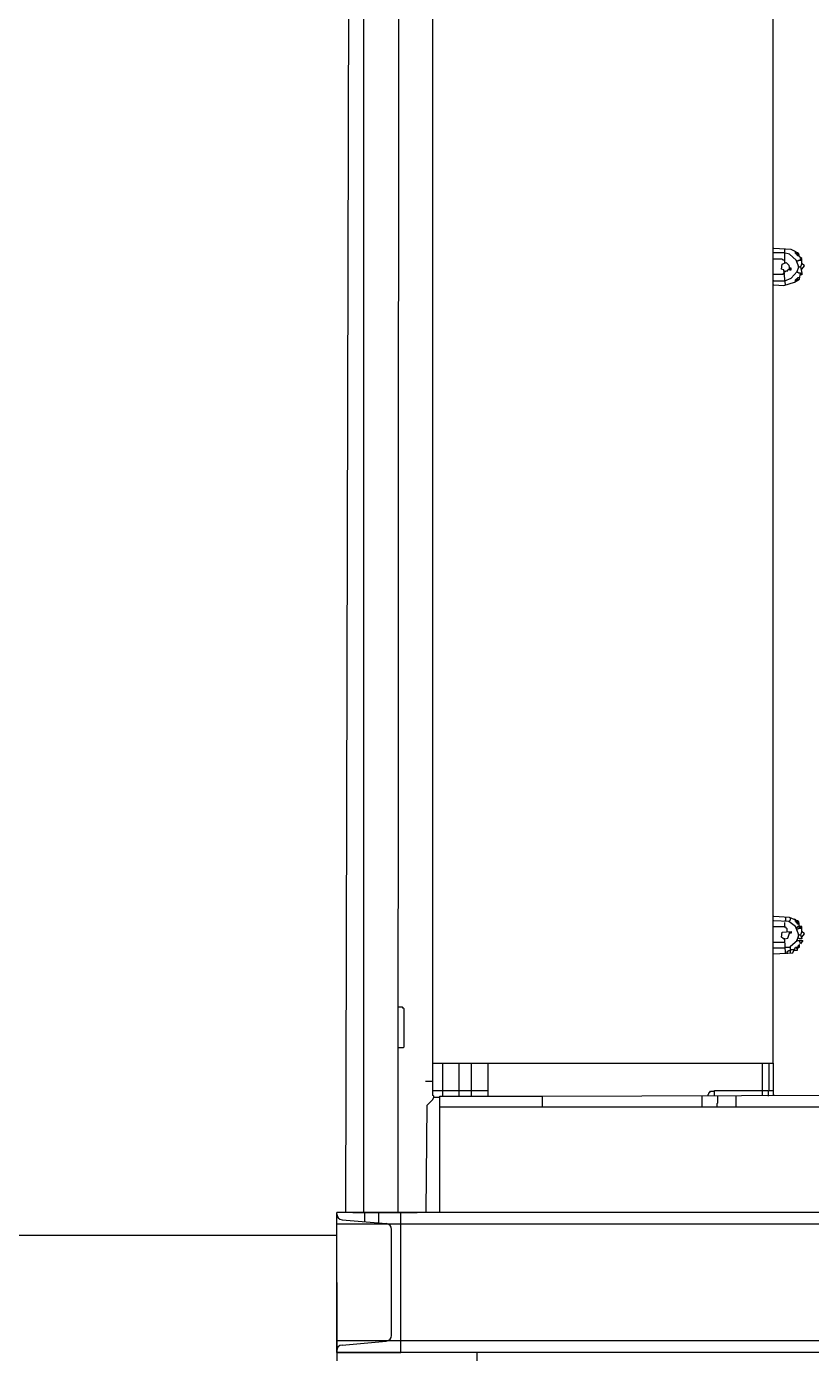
# Model space of a CAD drawing. Extents: x 3792242 to 5145247, y -1546315 to -1031918.
# Drawn here: x 3939837 to 3940509, y -1523115 to -1521977 of the extents above; entities that cross this region are included whole.
import ezdxf

# ---------------------------------------------------------------- set-up
doc = ezdxf.new("R2010")
doc.units = 0
doc.header["$MEASUREMENT"] = 0
doc.layers.add('POZEMOK', color=7, linetype='CONTINUOUS')
doc.layers.add('ZZ-chladenie', color=133, linetype='CONTINUOUS')

msp = doc.modelspace()

# ---------------------------------------------------------------- linework, layer by layer
at = {"layer": 'POZEMOK'}
msp.add_line((3940102.562, -1523013.5), (3936139, -1523013.5), dxfattribs=at)
at = {"layer": 'ZZ-chladenie'}
for p, q in [((3940125.699, -1522993.77), (3940125.699, -1521306.302)), ((3940110.308, -1522993.77), (3940114.403, -1521327.484)), ((3940155.354, -1522993.77), (3940156.059, -1521508.234)), ((3940185.008, -1522893.51), (3940185.008, -1521705.929)), ((3940476.608, -1522865.975), (3940476.608, -1521720.756)), ((3940492.141, -1522168.394), (3940477.314, -1522167.688)), ((3940485.787, -1522171.218), (3940477.314, -1522171.218)), ((3940490.729, -1522172.63), (3940485.787, -1522171.218)), ((3940486.493, -1522168.394), (3940486.493, -1522167.688)), ((3940486.493, -1522171.924), (3940486.493, -1522168.394)), ((3940486.493, -1522179.691), (3940486.493, -1522171.924)), ((3940498.496, -1522171.924), (3940492.141, -1522168.394)), ((3940495.671, -1522170.512), (3940494.965, -1522169.806)), ((3940495.671, -1522171.924), (3940495.671, -1522170.512)), ((3940496.378, -1522171.924), (3940495.671, -1522171.924)), ((3940496.378, -1522172.63), (3940496.378, -1522171.924)), ((3940497.083, -1522172.63), (3940496.378, -1522171.924)), ((3940497.79, -1522171.218), (3940497.083, -1522171.218)), ((3940497.79, -1522171.924), (3940497.79, -1522171.218)), ((3940498.496, -1522172.63), (3940497.79, -1522171.924)), ((3940499.202, -1522174.748), (3940498.496, -1522171.924)), ((3940484.375, -1522176.867), (3940476.608, -1522176.867)), ((3940483.668, -1522185.339), (3940484.375, -1522181.103)), ((3940485.08, -1522177.572), (3940484.375, -1522176.867)), ((3940484.375, -1522181.103), (3940487.905, -1522179.691)), ((3940486.493, -1522177.572), (3940485.08, -1522177.572)), ((3940487.905, -1522179.691), (3940490.023, -1522181.808)), ((3940490.023, -1522181.808), (3940490.729, -1522186.045)), ((3940496.378, -1522177.572), (3940490.729, -1522172.63)), ((3940497.083, -1522172.63), (3940496.378, -1522172.63)), ((3940498.496, -1522183.221), (3940496.378, -1522177.572)), ((3940497.083, -1522178.279), (3940496.378, -1522178.279)), ((3940497.083, -1522172.63), (3940497.79, -1522173.336)), ((3940497.083, -1522173.336), (3940497.083, -1522172.63)), ((3940497.79, -1522174.042), (3940497.083, -1522173.336)), ((3940497.083, -1522178.279), (3940497.79, -1522178.279)), ((3940497.083, -1522187.457), (3940498.496, -1522183.221)), ((3940497.79, -1522173.336), (3940498.496, -1522172.63)), ((3940497.79, -1522173.336), (3940498.496, -1522172.63)), ((3940499.202, -1522174.042), (3940497.79, -1522174.042)), ((3940497.79, -1522178.279), (3940498.496, -1522177.572)), ((3940498.496, -1522183.221), (3940497.79, -1522182.515)), ((3940498.496, -1522177.572), (3940500.614, -1522177.572)), ((3940498.496, -1522183.221), (3940499.908, -1522183.221)), ((3940501.32, -1522176.16), (3940499.202, -1522174.748)), ((3940499.908, -1522176.867), (3940499.908, -1522176.16)), ((3940500.614, -1522177.572), (3940499.908, -1522176.867)), ((3940501.32, -1522180.396), (3940499.908, -1522183.221)), ((3940499.908, -1522183.221), (3940501.32, -1522188.87)), ((3940501.32, -1522180.396), (3940501.32, -1522176.16)), ((3940501.32, -1522180.396), (3940502.026, -1522181.103)), ((3940503.438, -1522182.515), (3940501.32, -1522180.396)), ((3940501.32, -1522185.339), (3940503.438, -1522182.515)), ((3940476.608, -1522189.575), (3940485.08, -1522189.575)), ((3940485.787, -1522186.045), (3940483.668, -1522185.339)), ((3940485.08, -1522189.575), (3940485.787, -1522188.87)), ((3940487.199, -1522198.754), (3940485.787, -1522186.045)), ((3940486.493, -1522187.457), (3940485.787, -1522186.751)), ((3940485.787, -1522188.87), (3940486.493, -1522188.87)), ((3940486.493, -1522187.457), (3940487.199, -1522187.457)), ((3940486.493, -1522195.224), (3940492.141, -1522193.106)), ((3940487.199, -1522187.457), (3940487.905, -1522186.751)), ((3940487.905, -1522186.751), (3940489.317, -1522186.751)), ((3940489.317, -1522186.045), (3940490.023, -1522185.339)), ((3940489.317, -1522186.751), (3940489.317, -1522186.045)), ((3940490.023, -1522185.339), (3940490.729, -1522185.339)), ((3940492.141, -1522184.633), (3940490.729, -1522184.633)), ((3940490.729, -1522186.045), (3940492.141, -1522186.045)), ((3940492.141, -1522186.045), (3940492.141, -1522184.633)), ((3940492.141, -1522193.106), (3940497.083, -1522187.457)), ((3940494.965, -1522196.636), (3940499.202, -1522193.812)), ((3940495.671, -1522194.518), (3940496.378, -1522193.812)), ((3940495.671, -1522195.93), (3940495.671, -1522194.518)), ((3940496.378, -1522194.518), (3940497.083, -1522193.812)), ((3940496.378, -1522193.812), (3940497.083, -1522193.812)), ((3940496.378, -1522194.518), (3940497.083, -1522195.224)), ((3940497.083, -1522195.224), (3940496.378, -1522194.518)), ((3940497.79, -1522188.163), (3940497.083, -1522188.163)), ((3940497.083, -1522193.812), (3940497.083, -1522193.106)), ((3940497.083, -1522193.106), (3940497.79, -1522193.106)), ((3940497.083, -1522193.812), (3940497.79, -1522193.106)), ((3940497.083, -1522195.224), (3940497.79, -1522194.518)), ((3940498.496, -1522188.87), (3940497.79, -1522188.163)), ((3940497.79, -1522193.106), (3940497.79, -1522192.399)), ((3940497.79, -1522192.399), (3940499.202, -1522192.399)), ((3940497.79, -1522194.518), (3940498.496, -1522194.518)), ((3940499.908, -1522188.87), (3940498.496, -1522188.87)), ((3940498.496, -1522194.518), (3940498.496, -1522193.812)), ((3940499.202, -1522193.812), (3940499.908, -1522188.87)), ((3940499.908, -1522188.87), (3940501.32, -1522188.87)), ((3940501.32, -1522190.282), (3940499.908, -1522190.282)), ((3940501.32, -1522188.87), (3940501.32, -1522190.282)), ((3940477.314, -1522195.224), (3940476.608, -1522195.224)), ((3940477.314, -1522195.224), (3940486.493, -1522195.224)), ((3940477.314, -1522198.754), (3940485.787, -1522199.46)), ((3940485.787, -1522199.46), (3940494.965, -1522196.636)), ((3940490.729, -1522741.003), (3940477.314, -1522740.297)), ((3940476.608, -1522748.77), (3940486.493, -1522748.77)), ((3940490.023, -1522744.533), (3940477.314, -1522743.827)), ((3940487.199, -1522743.827), (3940486.493, -1522743.827)), ((3940486.493, -1522748.77), (3940486.493, -1522745.239)), ((3940487.199, -1522749.475), (3940486.493, -1522748.77)), ((3940487.199, -1522741.003), (3940487.199, -1522743.827)), ((3940487.905, -1522749.475), (3940487.199, -1522749.475)), ((3940487.905, -1522750.182), (3940487.905, -1522749.475)), ((3940488.611, -1522750.888), (3940487.905, -1522750.182)), ((3940488.611, -1522753.006), (3940488.611, -1522750.888)), ((3940495.671, -1522748.77), (3940490.023, -1522744.533)), ((3940498.496, -1522744.533), (3940490.729, -1522741.003)), ((3940490.729, -1522743.827), (3940491.435, -1522743.121)), ((3940490.729, -1522744.533), (3940490.729, -1522743.827)), ((3940491.435, -1522741.709), (3940491.435, -1522741.003)), ((3940491.435, -1522743.121), (3940491.435, -1522741.709)), ((3940495.671, -1522743.121), (3940494.965, -1522742.415)), ((3940495.671, -1522744.533), (3940495.671, -1522743.121)), ((3940496.378, -1522744.533), (3940495.671, -1522744.533)), ((3940498.496, -1522755.83), (3940495.671, -1522748.77)), ((3940496.378, -1522749.475), (3940495.671, -1522749.475)), ((3940496.378, -1522745.239), (3940496.378, -1522744.533)), ((3940497.083, -1522745.239), (3940496.378, -1522744.533)), ((3940497.083, -1522745.239), (3940496.378, -1522745.239)), ((3940497.083, -1522749.475), (3940496.378, -1522749.475)), ((3940497.083, -1522750.888), (3940496.378, -1522750.888)), ((3940497.79, -1522743.827), (3940497.083, -1522743.827)), ((3940497.083, -1522745.239), (3940497.79, -1522745.946)), ((3940497.083, -1522745.946), (3940497.083, -1522745.239)), ((3940497.79, -1522746.651), (3940497.083, -1522745.946)), ((3940497.79, -1522748.77), (3940497.083, -1522749.475)), ((3940497.083, -1522750.888), (3940497.79, -1522750.888)), ((3940497.79, -1522744.533), (3940497.79, -1522743.827)), ((3940498.496, -1522745.239), (3940497.79, -1522744.533)), ((3940497.79, -1522745.946), (3940498.496, -1522745.239)), ((3940497.79, -1522745.946), (3940498.496, -1522745.239)), ((3940499.202, -1522746.651), (3940497.79, -1522746.651)), ((3940501.32, -1522748.77), (3940497.79, -1522748.77)), ((3940497.79, -1522750.888), (3940498.496, -1522750.182)), ((3940499.202, -1522748.77), (3940498.496, -1522744.533)), ((3940498.496, -1522750.182), (3940500.614, -1522750.182)), ((3940499.202, -1522749.475), (3940499.202, -1522748.77)), ((3940499.908, -1522749.475), (3940499.202, -1522749.475)), ((3940500.614, -1522750.182), (3940499.908, -1522749.475)), ((3940501.32, -1522753.006), (3940501.32, -1522748.77)), ((3940476.608, -1522762.185), (3940485.787, -1522762.185)), ((3940483.668, -1522757.949), (3940484.375, -1522753.712)), ((3940486.493, -1522760.066), (3940483.668, -1522757.949)), ((3940484.375, -1522753.712), (3940492.141, -1522753.006)), ((3940486.493, -1522759.361), (3940485.787, -1522759.361)), ((3940486.493, -1522759.361), (3940489.317, -1522758.654)), ((3940487.199, -1522771.364), (3940486.493, -1522760.066)), ((3940489.317, -1522758.654), (3940490.729, -1522754.418)), ((3940490.729, -1522754.418), (3940490.729, -1522753.006)), ((3940492.141, -1522754.418), (3940490.729, -1522754.418)), ((3940491.435, -1522765.715), (3940497.083, -1522760.773)), ((3940492.141, -1522753.006), (3940492.141, -1522754.418)), ((3940497.083, -1522760.773), (3940496.378, -1522760.773)), ((3940497.083, -1522760.773), (3940498.496, -1522755.83)), ((3940497.083, -1522760.773), (3940502.026, -1522760.773)), ((3940498.496, -1522755.83), (3940497.79, -1522755.124)), ((3940498.496, -1522758.654), (3940497.79, -1522758.654)), ((3940498.496, -1522755.83), (3940499.908, -1522755.83)), ((3940499.202, -1522759.361), (3940498.496, -1522758.654)), ((3940501.32, -1522759.361), (3940499.202, -1522759.361)), ((3940499.908, -1522763.597), (3940499.202, -1522760.773)), ((3940501.32, -1522753.006), (3940499.908, -1522755.83)), ((3940499.908, -1522755.83), (3940501.32, -1522759.361)), ((3940502.026, -1522760.773), (3940499.908, -1522763.597)), ((3940501.32, -1522753.006), (3940502.026, -1522753.712)), ((3940503.438, -1522755.124), (3940501.32, -1522753.006)), ((3940501.32, -1522757.949), (3940503.438, -1522755.124)), ((3940476.608, -1522767.127), (3940486.493, -1522767.127)), ((3940476.608, -1522772.069), (3940493.553, -1522771.364)), ((3940486.493, -1522767.127), (3940487.199, -1522766.421)), ((3940487.199, -1522766.421), (3940490.729, -1522766.421)), ((3940488.611, -1522770.657), (3940489.317, -1522769.952)), ((3940488.611, -1522771.364), (3940488.611, -1522770.657)), ((3940488.611, -1522771.364), (3940488.611, -1522772.069)), ((3940489.317, -1522769.952), (3940490.023, -1522769.245)), ((3940490.023, -1522769.245), (3940491.435, -1522769.245)), ((3940491.435, -1522769.245), (3940491.435, -1522765.715)), ((3940491.435, -1522769.245), (3940492.141, -1522768.539)), ((3940491.435, -1522771.364), (3940491.435, -1522769.245)), ((3940492.141, -1522768.539), (3940494.259, -1522768.539)), ((3940493.553, -1522771.364), (3940495.671, -1522766.421)), ((3940494.965, -1522767.833), (3940494.259, -1522768.539)), ((3940494.965, -1522769.245), (3940494.965, -1522767.833)), ((3940497.083, -1522769.245), (3940494.965, -1522769.245)), ((3940495.671, -1522766.421), (3940497.083, -1522766.421)), ((3940496.378, -1522767.127), (3940496.378, -1522766.421)), ((3940497.083, -1522767.833), (3940496.378, -1522767.127)), ((3940497.083, -1522766.421), (3940497.083, -1522769.245)), ((3940497.79, -1522767.127), (3940497.083, -1522767.833)), ((3940499.202, -1522764.303), (3940497.79, -1522765.715)), ((3940497.79, -1522765.715), (3940497.79, -1522767.127)), ((3940497.79, -1522767.127), (3940499.202, -1522766.421)), ((3940499.202, -1522766.421), (3940499.202, -1522764.303)), ((3940158.884, -1522817.963), (3940155.354, -1522817.963)), ((3940159.59, -1522818.669), (3940158.884, -1522817.963)), ((3940160.296, -1522819.375), (3940159.59, -1522818.669)), ((3940160.296, -1522851.854), (3940160.296, -1522819.375)), ((3940155.354, -1522852.559), (3940159.59, -1522852.559)), ((3940159.59, -1522852.559), (3940160.296, -1522851.854)), ((3940185.008, -1522865.975), (3940193.48, -1522865.975)), ((3940193.48, -1522894.217), (3940193.48, -1522865.975)), ((3940193.48, -1522865.975), (3940476.608, -1522865.975)), ((3940207.601, -1522894.217), (3940207.601, -1522865.975)), ((3940218.192, -1522894.217), (3940218.192, -1522865.975)), ((3940232.314, -1522894.217), (3940232.314, -1522865.975)), ((3940467.429, -1522889.274), (3940467.429, -1522865.975)), ((3940473.077, -1522889.274), (3940473.077, -1522865.975)), ((3940476.608, -1522865.975), (3940476.608, -1522892.805)), ((3940185.008, -1522881.507), (3940178.653, -1522881.507)), ((3940180.065, -1522901.984), (3940185.008, -1522897.041)), ((3940185.008, -1522889.274), (3940193.48, -1522889.274)), ((3940185.714, -1522894.217), (3940185.008, -1522893.51)), ((3940185.008, -1522897.041), (3940185.714, -1522894.923)), ((3940185.714, -1522894.923), (3940185.714, -1522894.217)), ((3940185.714, -1522894.923), (3940190.656, -1522894.923)), ((3940190.656, -1522894.923), (3940191.362, -1522894.217)), ((3940190.656, -1522894.923), (3940190.656, -1522993.77)), ((3940191.362, -1522894.217), (3940278.913, -1522894.217)), ((3940193.48, -1522889.274), (3940207.601, -1522889.274)), ((3940207.601, -1522889.274), (3940218.192, -1522889.274)), ((3940218.192, -1522889.274), (3940232.314, -1522889.274)), ((3940278.913, -1522894.217), (3940644.648, -1522892.805)), ((3940278.913, -1522903.396), (3940278.913, -1522894.217)), ((3940415.887, -1522903.396), (3940415.887, -1522893.51)), ((3940420.83, -1522892.805), (3940421.536, -1522892.098)), ((3940420.83, -1522893.51), (3940420.83, -1522892.805)), ((3940421.536, -1522891.393), (3940422.242, -1522890.686)), ((3940421.536, -1522892.098), (3940421.536, -1522891.393)), ((3940422.242, -1522890.686), (3940422.948, -1522889.981)), ((3940422.948, -1522889.981), (3940426.478, -1522889.981)), ((3940426.478, -1522894.217), (3940426.478, -1522889.274)), ((3940426.478, -1522889.274), (3940471.665, -1522889.274)), ((3940428.596, -1522900.571), (3940429.302, -1522899.865)), ((3940429.302, -1522899.865), (3940429.302, -1522894.217)), ((3940444.836, -1522903.396), (3940444.836, -1522894.217)), ((3940467.429, -1522893.51), (3940467.429, -1522889.274)), ((3940471.665, -1522889.274), (3940472.372, -1522889.981)), ((3940472.372, -1522889.981), (3940473.077, -1522889.274)), ((3940472.372, -1522889.981), (3940472.372, -1522894.217)), ((3940473.077, -1522889.274), (3940476.608, -1522889.274)), ((3940476.608, -1522892.805), (3940477.314, -1522893.51)), ((3940179.36, -1522993.064), (3940180.065, -1522901.984)), ((3940191.362, -1522903.396), (3940744.908, -1522903.396)), ((3940428.596, -1522903.396), (3940428.596, -1522900.571)), ((3940984.346, -1522993.77), (3940102.562, -1522993.77)), ((3940102.562, -1523113.77), (3940102.562, -1522993.77)), ((3940107.126, -1523000.065), (3940144.997, -1523003.379)), ((3940190.656, -1522993.77), (3940110.308, -1522993.77)), ((3940116.518, -1522993.77), (3940171.518, -1522993.77)), ((3940126.562, -1523001.449), (3940126.562, -1522993.77)), ((3940138.562, -1523002.674), (3940138.562, -1522993.77)), ((3940157.562, -1523113.77), (3940157.562, -1522993.77)), ((3940984.346, -1523003.77), (3940102.562, -1523003.77)), ((3940149.562, -1523099.181), (3940149.562, -1523008.36)), ((3940102.562, -1523053.77), (3940102.562, -1523123.77)), ((3940984.346, -1523103.77), (3940102.562, -1523103.77)), ((3940107.126, -1523107.475), (3940144.997, -1523104.162)), ((3940102.562, -1523113.77), (3940102.562, -1523112.456)), ((3940984.346, -1523113.77), (3940102.562, -1523113.77)), ((3940102.562, -1523113.77), (3940157.562, -1523113.77)), ((3940222.562, -1523113.77), (3940222.562, -1523123.77))]:
    msp.add_line(p, q, dxfattribs=at)
for centre, start, end in [((3940107.562, -1522995.084), 180, 265), ((3940144.562, -1523008.36), 0, 85), ((3940144.562, -1523099.181), 275, 0), ((3940107.562, -1523112.456), 95, 180)]:
    msp.add_arc(centre, 5, start, end, dxfattribs=at)

doc.saveas('drawing.dxf')
